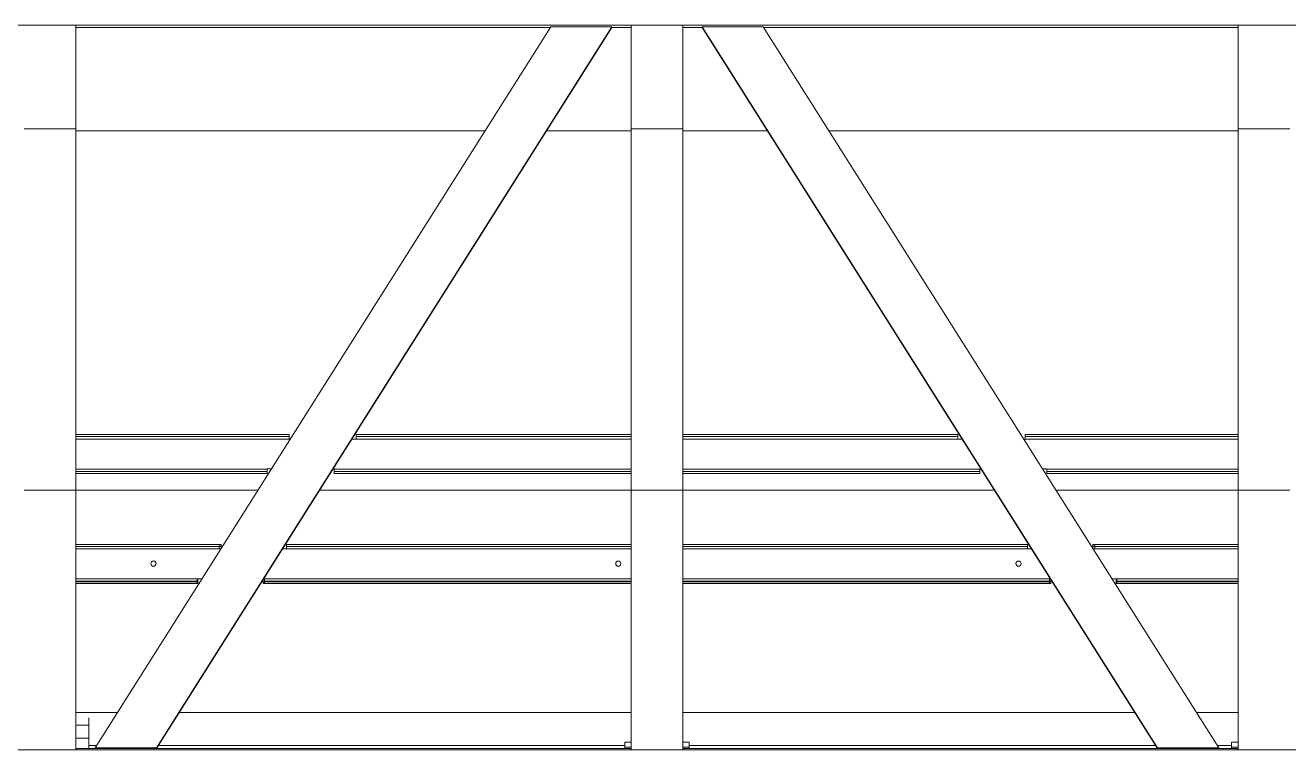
# Model space of a CAD drawing. Header units: millimetres. Extents: x -16985 to -606, y 2122 to 9380.
# Drawn here: x -15353 to -14374, y 5597 to 6158 of the extents above; entities that cross this region are included whole.
import ezdxf

# ---------------------------------------------------------------- set-up
doc = ezdxf.new("R2010")
doc.units = ezdxf.units.MM
doc.linetypes.add('K5LT32768', pattern=[0])
doc.linetypes.add('K5LT_THIN', pattern=[0])

msp = doc.modelspace()

# ---------------------------------------------------------------- linework, layer by layer
at = {"color": 7, "linetype": 'K5LT_THIN', "lineweight": 18}
for p, q in [((-16683.55, 6158.27), (-13093.55, 6158.27)), ((-15313.55, 6158.27), (-15353.55, 6158.27)), ((-15313.55, 6078.19), (-15313.55, 6158.27)), ((-15313.55, 6156.52), (-14946.18, 6156.52)), ((-15298.55, 5598.69), (-14945.87, 6157.02)), ((-14898.55, 6157.02), (-15251.24, 5598.69)), ((-14898.55, 6156.62), (-15251.24, 5598.29)), ((-14945.87, 6157.02), (-14898.55, 6157.02)), ((-14898.62, 6156.52), (-14883.55, 6156.52)), ((-14898.55, 6156.62), (-14898.55, 6157.02)), ((-14843.55, 6158.27), (-14883.55, 6158.27)), ((-14883.55, 6078.19), (-14883.55, 6158.27)), ((-14843.55, 6078.19), (-14843.55, 6158.27)), ((-14843.55, 6156.52), (-14828.49, 6156.52)), ((-14475.87, 5598.69), (-14828.55, 6157.02)), ((-14828.55, 6157.02), (-14781.24, 6157.02)), ((-14828.55, 6156.62), (-14828.55, 6157.02)), ((-14475.87, 5598.29), (-14828.55, 6156.62)), ((-14781.24, 6157.02), (-14428.55, 5598.69)), ((-14780.93, 6156.52), (-14413.55, 6156.52)), ((-14373.55, 6158.27), (-14413.55, 6158.27)), ((-14413.55, 6078.19), (-14413.55, 6158.27)), ((-15313.55, 6078.19), (-15353.55, 6078.19)), ((-15313.55, 5798.19), (-15313.55, 6078.19)), ((-14843.55, 6078.19), (-14883.55, 6078.19)), ((-14883.55, 5798.19), (-14883.55, 6078.19)), ((-14843.55, 5798.19), (-14843.55, 6078.19)), ((-14373.55, 6078.19), (-14413.55, 6078.19)), ((-14413.55, 5798.19), (-14413.55, 6078.19)), ((-15148.55, 5841.26), (-15313.55, 5841.26)), ((-15148.55, 5839.76), (-15313.55, 5839.76)), ((-15148.55, 5839.7), (-15313.55, 5839.7)), ((-15148.55, 5837.79), (-15313.55, 5837.79)), ((-15148.55, 5841.26), (-15148.55, 5839.76)), ((-15148.55, 5839.7), (-15148.55, 5839.76)), ((-15148.55, 5837.79), (-15148.55, 5839.7)), ((-15148.55, 5837.69), (-15148.55, 5837.79)), ((-15147.58, 5837.69), (-15148.55, 5837.69)), ((-15096.55, 5837.69), (-15100.02, 5837.69)), ((-14883.55, 5841.26), (-15096.55, 5841.26)), ((-15096.55, 5839.76), (-15096.55, 5841.26)), ((-14883.55, 5839.76), (-15096.55, 5839.76)), ((-15096.55, 5839.76), (-15096.55, 5839.7)), ((-14883.55, 5839.7), (-15096.55, 5839.7)), ((-15096.55, 5839.7), (-15096.55, 5837.79)), ((-14883.55, 5837.79), (-15096.55, 5837.79)), ((-15096.55, 5837.79), (-15096.55, 5837.69)), ((-14630.55, 5841.26), (-14843.55, 5841.26)), ((-14630.55, 5839.76), (-14843.55, 5839.76)), ((-14630.55, 5839.7), (-14843.55, 5839.7)), ((-14630.55, 5837.79), (-14843.55, 5837.79)), ((-14630.55, 5841.26), (-14630.55, 5839.76)), ((-14630.55, 5839.7), (-14630.55, 5839.76)), ((-14630.55, 5837.79), (-14630.55, 5839.7)), ((-14630.55, 5837.69), (-14630.55, 5837.79)), ((-14627.09, 5837.69), (-14630.55, 5837.69)), ((-14578.55, 5837.69), (-14579.53, 5837.69)), ((-14413.55, 5841.26), (-14578.55, 5841.26)), ((-14578.55, 5839.76), (-14578.55, 5841.26)), ((-14578.55, 5839.76), (-14578.55, 5839.7)), ((-14413.55, 5839.76), (-14578.55, 5839.76)), ((-14413.55, 5839.7), (-14578.55, 5839.7)), ((-14578.55, 5839.7), (-14578.55, 5837.79)), ((-14413.55, 5837.79), (-14578.55, 5837.79)), ((-14578.55, 5837.79), (-14578.55, 5837.69)), ((-15165.55, 5814.59), (-15313.55, 5814.59)), ((-15165.55, 5812.76), (-15313.55, 5812.76)), ((-15165.55, 5814.69), (-15162.11, 5814.69)), ((-15165.55, 5814.59), (-15165.55, 5814.69)), ((-15165.55, 5812.76), (-15165.55, 5814.59)), ((-15165.55, 5812.76), (-15165.55, 5811.26)), ((-15114.55, 5814.69), (-15113.55, 5814.69)), ((-15113.55, 5814.69), (-15113.55, 5814.59)), ((-14883.55, 5814.59), (-15113.55, 5814.59)), ((-15113.55, 5814.59), (-15113.55, 5812.76)), ((-14883.55, 5812.76), (-15113.55, 5812.76)), ((-15113.55, 5811.26), (-15113.55, 5812.76)), ((-14613.55, 5814.59), (-14843.55, 5814.59)), ((-14613.55, 5812.76), (-14843.55, 5812.76)), ((-14613.55, 5814.69), (-14612.56, 5814.69)), ((-14613.55, 5814.59), (-14613.55, 5814.69)), ((-14613.55, 5812.76), (-14613.55, 5814.59)), ((-14613.55, 5812.76), (-14613.55, 5811.26)), ((-14565, 5814.69), (-14561.55, 5814.69)), ((-14561.55, 5814.69), (-14561.55, 5814.59)), ((-14413.55, 5814.59), (-14561.55, 5814.59)), ((-14561.55, 5814.59), (-14561.55, 5812.76)), ((-14413.55, 5812.76), (-14561.55, 5812.76)), ((-14561.55, 5811.26), (-14561.55, 5812.76)), ((-15165.55, 5811.26), (-15313.55, 5811.26)), ((-15165.55, 5811.2), (-15313.55, 5811.2)), ((-15165.55, 5811.2), (-15165.55, 5811.26)), ((-14883.55, 5811.26), (-15113.55, 5811.26)), ((-15113.55, 5811.2), (-15113.55, 5811.26)), ((-14883.55, 5811.2), (-15113.55, 5811.2)), ((-14613.55, 5811.26), (-14843.55, 5811.26)), ((-14613.55, 5811.2), (-14843.55, 5811.2)), ((-14613.55, 5811.2), (-14613.55, 5811.26)), ((-14413.55, 5811.26), (-14561.55, 5811.26)), ((-14561.55, 5811.2), (-14561.55, 5811.26)), ((-14413.55, 5811.2), (-14561.55, 5811.2)), ((-15313.55, 5798.19), (-15353.55, 5798.19)), ((-15313.55, 5597.21), (-15313.55, 5798.19)), ((-14843.55, 5798.19), (-14883.55, 5798.19)), ((-14883.55, 5597.21), (-14883.55, 5798.19)), ((-14843.55, 5597.21), (-14843.55, 5798.19)), ((-14373.55, 5798.19), (-14413.55, 5798.19)), ((-14413.55, 5597.21), (-14413.55, 5798.19)), ((-15202.55, 5756.17), (-15313.55, 5756.17)), ((-15202.55, 5756.09), (-15313.55, 5756.09)), ((-15202.55, 5754.59), (-15313.55, 5754.59)), ((-15201.05, 5754.5), (-15313.55, 5754.5)), ((-15202.55, 5756.17), (-15202.55, 5756.09)), ((-15202.55, 5756.09), (-15202.55, 5754.59)), ((-15201.05, 5756.07), (-15202.55, 5756.07)), ((-15201.05, 5756), (-15202.55, 5756)), ((-15202.55, 5752.78), (-15202.55, 5754.5)), ((-15201.05, 5756), (-15201.05, 5756.07)), ((-15201.05, 5754.5), (-15201.05, 5756)), ((-15201.05, 5754.5), (-15201.05, 5753.04)), ((-14883.55, 5756.17), (-15150.55, 5756.17)), ((-15150.55, 5756.17), (-15150.55, 5756.09)), ((-14883.55, 5756.09), (-15150.55, 5756.09)), ((-15150.55, 5754.59), (-15150.55, 5756.09)), ((-14883.55, 5754.59), (-15150.55, 5754.59)), ((-15150.55, 5754.59), (-15150.55, 5754.5)), ((-14884.55, 5754.5), (-15150.55, 5754.5)), ((-15150.55, 5754.24), (-15150.55, 5754.5)), ((-15150.55, 5754.24), (-15150.55, 5752.78)), ((-14884.55, 5754.5), (-14884.55, 5754.59)), ((-14884.55, 5754.5), (-14884.55, 5754.24)), ((-14576.55, 5756.17), (-14843.55, 5756.17)), ((-14576.55, 5756.09), (-14843.55, 5756.09)), ((-14576.55, 5754.59), (-14843.55, 5754.59)), ((-14576.55, 5754.5), (-14843.55, 5754.5)), ((-14576.55, 5756.17), (-14576.55, 5756.09)), ((-14576.55, 5756.09), (-14576.55, 5754.59)), ((-14576.55, 5754.5), (-14576.55, 5754.59)), ((-14576.55, 5754.5), (-14576.55, 5754.24)), ((-14576.55, 5752.78), (-14576.55, 5754.24)), ((-14526.05, 5756.07), (-14526.05, 5756)), ((-14524.55, 5756.07), (-14526.05, 5756.07)), ((-14524.55, 5756), (-14526.05, 5756)), ((-14526.05, 5756), (-14526.05, 5754.5)), ((-14414.55, 5754.5), (-14526.05, 5754.5)), ((-14526.05, 5753.04), (-14526.05, 5754.5)), ((-14413.55, 5756.17), (-14524.55, 5756.17)), ((-14524.55, 5756.17), (-14524.55, 5756.09)), ((-14413.55, 5756.09), (-14524.55, 5756.09)), ((-14524.55, 5754.59), (-14524.55, 5756.09)), ((-14413.55, 5754.59), (-14524.55, 5754.59)), ((-14524.55, 5754.5), (-14524.55, 5752.78)), ((-14414.55, 5754.5), (-14414.55, 5754.59)), ((-14414.55, 5754.5), (-14414.55, 5754.24)), ((-15202.55, 5752.78), (-15313.55, 5752.78)), ((-15202.55, 5752.68), (-15202.55, 5752.78)), ((-15201.28, 5752.68), (-15202.55, 5752.68)), ((-15150.55, 5752.68), (-15153.72, 5752.68)), ((-15153.72, 5752.68), (-15150.55, 5752.68)), ((-14883.55, 5752.78), (-15150.55, 5752.78)), ((-15150.55, 5752.78), (-15150.55, 5752.68)), ((-14576.55, 5752.78), (-14843.55, 5752.78)), ((-14576.55, 5752.68), (-14576.55, 5752.78)), ((-14573.39, 5752.68), (-14576.55, 5752.68)), ((-14576.55, 5752.68), (-14573.39, 5752.68)), ((-14524.55, 5752.68), (-14525.83, 5752.68)), ((-14413.55, 5752.78), (-14524.55, 5752.78)), ((-14524.55, 5752.78), (-14524.55, 5752.68)), ((-15255.55, 5741.81), (-15255.55, 5741.34)), ((-15251.55, 5741.34), (-15251.55, 5741.81)), ((-14895.55, 5741.81), (-14895.55, 5741.34)), ((-14891.55, 5741.34), (-14891.55, 5741.81)), ((-14585.55, 5741.81), (-14585.55, 5741.34)), ((-14581.55, 5741.34), (-14581.55, 5741.81)), ((-15219.55, 5729.58), (-15313.55, 5729.58)), ((-15219.55, 5727.67), (-15313.55, 5727.67)), ((-15219.55, 5727.59), (-15313.55, 5727.59)), ((-15219.55, 5726.09), (-15313.55, 5726.09)), ((-15219.05, 5726), (-15313.55, 5726)), ((-15219.55, 5729.68), (-15215.81, 5729.68)), ((-15219.55, 5729.58), (-15219.55, 5729.68)), ((-15219.55, 5727.67), (-15219.55, 5729.58)), ((-15219.55, 5727.59), (-15219.55, 5727.67)), ((-15219.55, 5727.59), (-15219.55, 5726.09)), ((-15219.05, 5727.5), (-15219.55, 5727.5)), ((-15219.05, 5729.48), (-15219.05, 5727.57)), ((-15215.94, 5729.48), (-15219.05, 5729.48)), ((-15219.05, 5727.57), (-15219.05, 5727.5)), ((-15219.05, 5726), (-15219.05, 5727.5)), ((-15168.55, 5727.57), (-15168.55, 5729.19)), ((-15168.55, 5727.5), (-15168.55, 5727.57)), ((-15167.55, 5727.5), (-15168.55, 5727.5)), ((-15168.55, 5727.5), (-15168.55, 5726)), ((-14884.55, 5726), (-15168.55, 5726)), ((-15168.25, 5729.68), (-15167.55, 5729.68)), ((-15167.55, 5729.68), (-15167.55, 5729.58)), ((-14883.55, 5729.58), (-15167.55, 5729.58)), ((-15167.55, 5729.58), (-15167.55, 5727.67)), ((-15167.55, 5727.67), (-15167.55, 5727.59)), ((-14883.55, 5727.67), (-15167.55, 5727.67)), ((-14883.55, 5727.59), (-15167.55, 5727.59)), ((-15167.55, 5726.09), (-15167.55, 5727.59)), ((-14883.55, 5726.09), (-15167.55, 5726.09)), ((-14884.55, 5726), (-14884.55, 5726.09)), ((-14559.55, 5729.58), (-14843.55, 5729.58)), ((-14559.55, 5727.67), (-14843.55, 5727.67)), ((-14559.55, 5727.59), (-14843.55, 5727.59)), ((-14559.55, 5726.09), (-14843.55, 5726.09)), ((-14558.55, 5726), (-14843.55, 5726)), ((-14559.55, 5729.68), (-14558.86, 5729.68)), ((-14559.55, 5729.58), (-14559.55, 5729.68)), ((-14559.55, 5727.67), (-14559.55, 5729.58)), ((-14559.55, 5727.59), (-14559.55, 5727.67)), ((-14559.55, 5727.59), (-14559.55, 5726.09)), ((-14558.55, 5727.5), (-14559.55, 5727.5)), ((-14558.55, 5729.19), (-14558.55, 5727.57)), ((-14558.55, 5727.57), (-14558.55, 5727.5)), ((-14558.55, 5726), (-14558.55, 5727.5)), ((-14511.3, 5729.68), (-14507.55, 5729.68)), ((-14508.05, 5729.48), (-14511.17, 5729.48)), ((-14508.05, 5727.57), (-14508.05, 5729.48)), ((-14508.05, 5727.5), (-14508.05, 5727.57)), ((-14507.55, 5727.5), (-14508.05, 5727.5)), ((-14508.05, 5727.5), (-14508.05, 5726)), ((-14414.55, 5726), (-14508.05, 5726)), ((-14507.55, 5729.68), (-14507.55, 5729.58)), ((-14413.55, 5729.58), (-14507.55, 5729.58)), ((-14507.55, 5729.58), (-14507.55, 5727.67)), ((-14507.55, 5727.67), (-14507.55, 5727.59)), ((-14413.55, 5727.67), (-14507.55, 5727.67)), ((-14413.55, 5727.59), (-14507.55, 5727.59)), ((-14507.55, 5726.09), (-14507.55, 5727.59)), ((-14413.55, 5726.09), (-14507.55, 5726.09)), ((-14414.55, 5726), (-14414.55, 5726.09)), ((-15303.55, 5600.56), (-15303.55, 5621.82)), ((-15313.55, 5616.19), (-15303.55, 5616.19)), ((-16683.55, 5597.21), (-13093.55, 5597.21)), ((-15313.55, 5597.21), (-15353.55, 5597.21)), ((-15313.55, 5598.19), (-14883.55, 5598.19)), ((-15303.55, 5598.19), (-15303.55, 5600.56)), ((-15298.55, 5598.29), (-15298.55, 5598.69)), ((-15251.24, 5598.69), (-15298.55, 5598.69)), ((-15251.24, 5598.29), (-15298.55, 5598.29)), ((-15296.19, 5598.32), (-15296.19, 5598.66)), ((-15253.61, 5598.66), (-15296.19, 5598.66)), ((-15296.19, 5598.32), (-15295.97, 5598.66)), ((-15253.61, 5598.32), (-15296.19, 5598.32)), ((-15253.61, 5598.32), (-15253.61, 5598.66)), ((-15251.24, 5598.29), (-15251.24, 5598.69)), ((-14888.55, 5603.19), (-14888.55, 5600.56)), ((-14883.55, 5603.19), (-14888.55, 5603.19)), ((-14888.55, 5600.56), (-14888.55, 5598.19)), ((-14883.55, 5599.19), (-14888.55, 5599.19)), ((-14843.55, 5597.21), (-14883.55, 5597.21)), ((-14838.55, 5603.19), (-14843.55, 5603.19)), ((-14838.55, 5599.19), (-14843.55, 5599.19)), ((-14843.55, 5598.19), (-14413.55, 5598.19)), ((-14838.55, 5600.56), (-14838.55, 5603.19)), ((-14838.55, 5598.19), (-14838.55, 5600.56)), ((-14428.55, 5598.69), (-14475.87, 5598.69)), ((-14475.87, 5598.29), (-14475.87, 5598.69)), ((-14428.55, 5598.29), (-14475.87, 5598.29)), ((-14473.5, 5598.32), (-14473.5, 5598.66)), ((-14430.92, 5598.66), (-14473.5, 5598.66)), ((-14430.92, 5598.32), (-14473.5, 5598.32)), ((-14431.14, 5598.66), (-14430.92, 5598.32)), ((-14430.92, 5598.32), (-14430.92, 5598.66)), ((-14428.55, 5598.29), (-14428.55, 5598.69)), ((-14413.55, 5603.19), (-14418.55, 5603.19)), ((-14418.55, 5603.19), (-14418.55, 5600.56)), ((-14418.55, 5600.56), (-14418.55, 5598.19)), ((-14413.55, 5599.19), (-14418.55, 5599.19)), ((-14373.55, 5597.21), (-14413.55, 5597.21))]:
    msp.add_line(p, q, dxfattribs=at)
at = {"color": 8, "linetype": 'K5LT32768', "lineweight": 15, "true_color": 0x808080}
for p, q in [((-15313.55, 6076.44), (-14996.77, 6076.44)), ((-14949.21, 6076.44), (-14883.55, 6076.44)), ((-14777.9, 6076.44), (-14843.55, 6076.44)), ((-14413.55, 6076.44), (-14730.34, 6076.44)), ((-15172.53, 5798.19), (-15313.55, 5798.19)), ((-14883.55, 5798.19), (-15124.97, 5798.19)), ((-14602.14, 5798.19), (-14843.55, 5798.19)), ((-14413.55, 5798.19), (-14554.57, 5798.19)), ((-15201.28, 5752.68), (-15202.55, 5752.68)), ((-14524.55, 5752.68), (-14525.83, 5752.68)), ((-15219.05, 5729.48), (-15219.55, 5729.48)), ((-15219.05, 5727.57), (-15219.55, 5727.57)), ((-15167.55, 5727.57), (-15168.55, 5727.57)), ((-15167.55, 5729.48), (-15168.37, 5729.48)), ((-14558.73, 5729.48), (-14559.55, 5729.48)), ((-14558.55, 5727.57), (-14559.55, 5727.57)), ((-14507.55, 5729.48), (-14508.05, 5729.48)), ((-14507.55, 5727.57), (-14508.05, 5727.57)), ((-15281.3, 5626), (-15313.55, 5626)), ((-14883.55, 5626), (-15233.74, 5626)), ((-14493.37, 5626), (-14843.55, 5626)), ((-14413.55, 5626), (-14445.8, 5626)), ((-15303.55, 5606.09), (-15313.55, 5606.09)), ((-15303.55, 5600.56), (-15297.37, 5600.56)), ((-15249.81, 5600.56), (-14888.55, 5600.56)), ((-14838.55, 5600.56), (-14477.3, 5600.56)), ((-14429.74, 5600.56), (-14418.55, 5600.56))]:
    msp.add_line(p, q, dxfattribs=at)
at = {"color": 7, "linetype": 'K5LT_THIN', "lineweight": 18}
for centre in [(-15253.55, 5741.34), (-14893.55, 5741.34), (-14583.55, 5741.34)]:
    msp.add_circle(centre, 2, dxfattribs=at)

doc.saveas('drawing.dxf')
